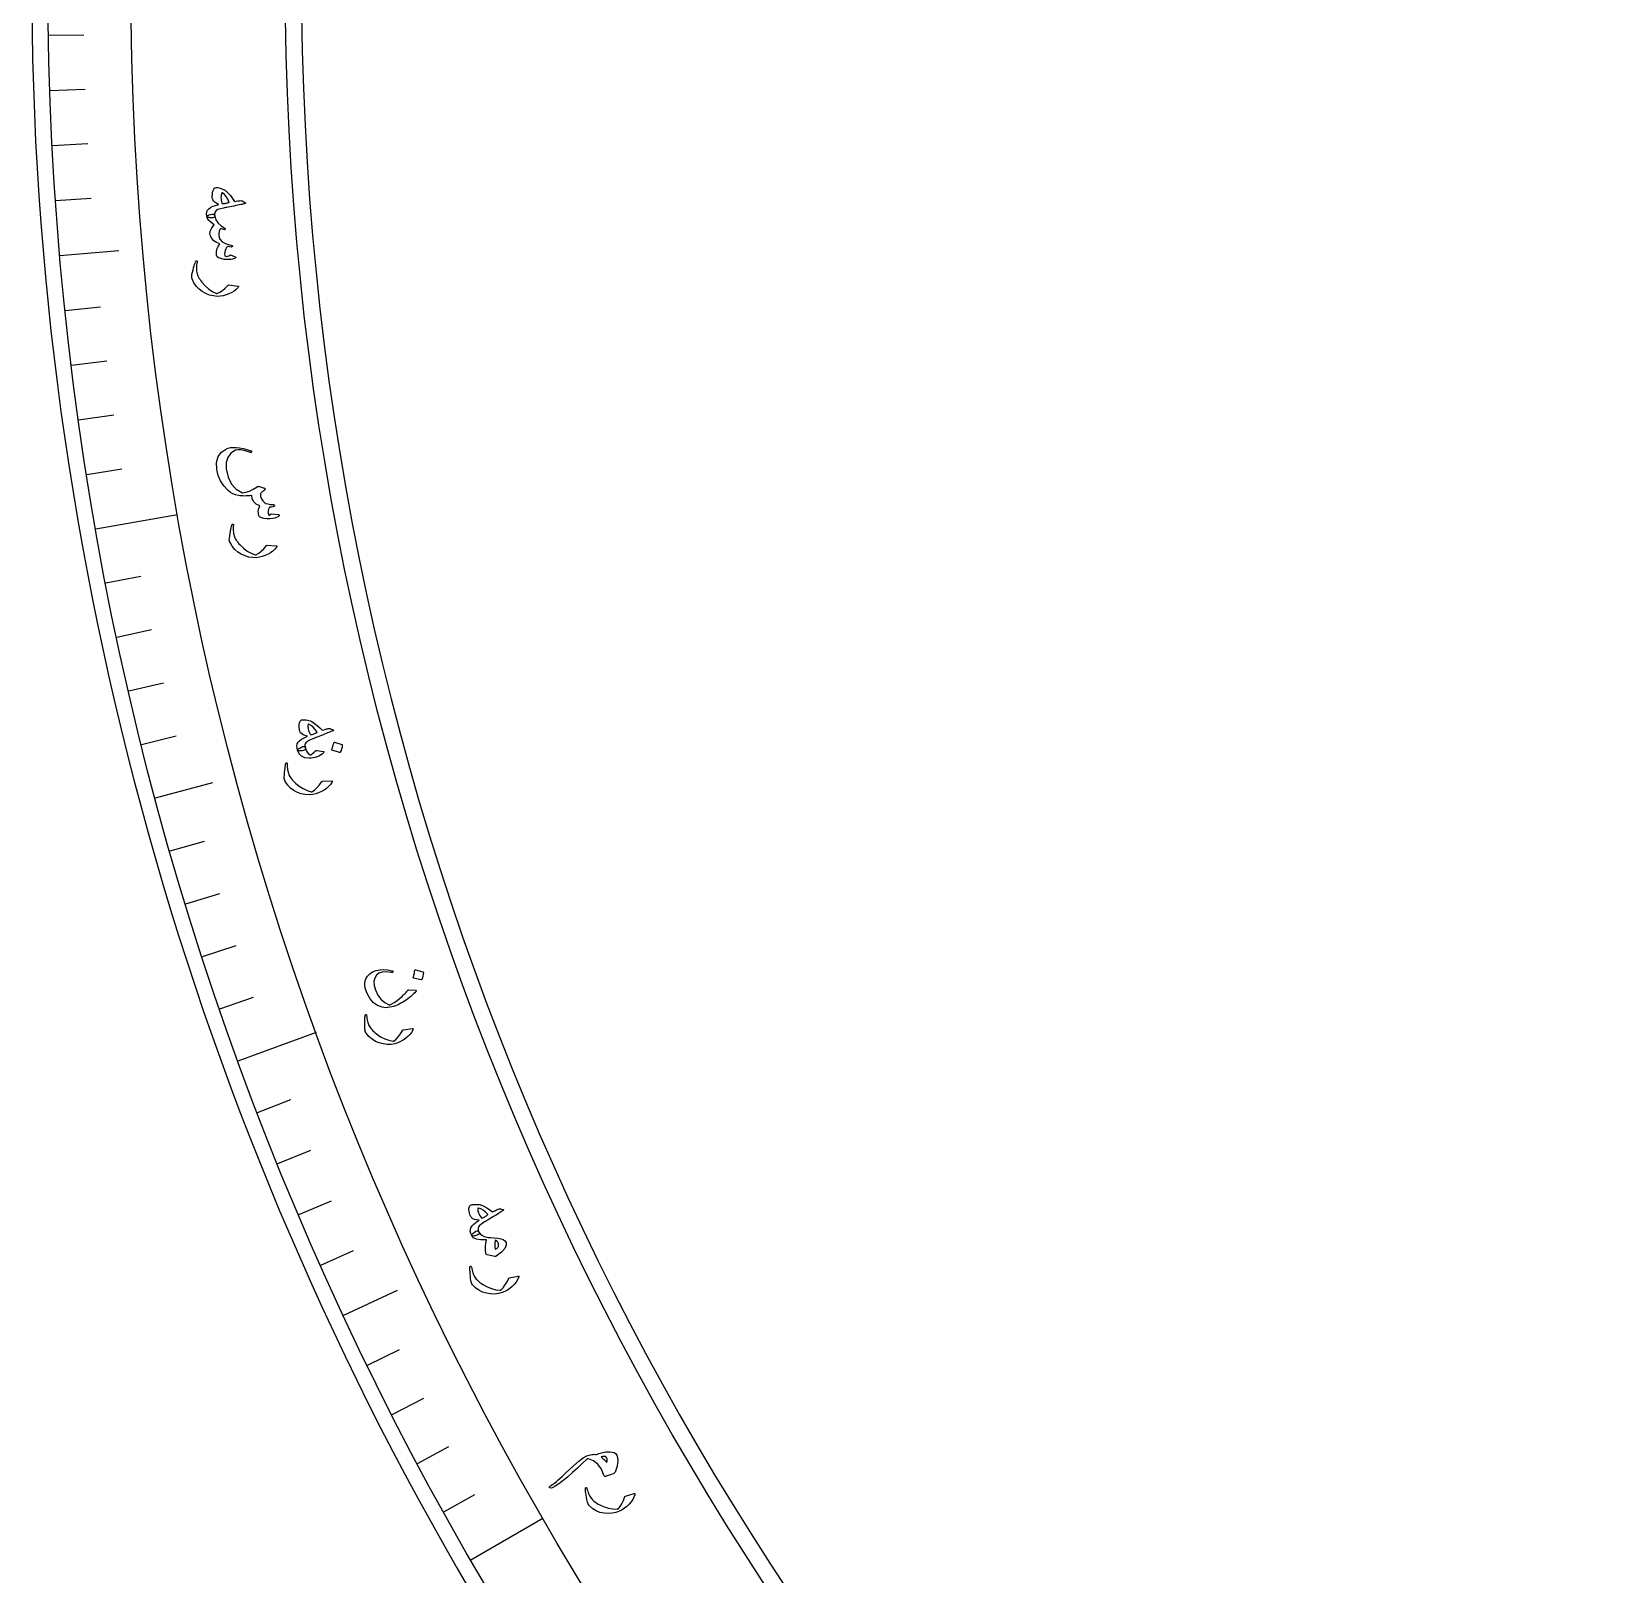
# Model space of a CAD drawing. Header units: millimetres. Extents: x -75 to 75, y -75 to 98.
# Drawn here: x -75 to -37.65, y -37.65 to -1.22 of the extents above; entities that cross this region are included whole.
import ezdxf

# ---------------------------------------------------------------- set-up
doc = ezdxf.new("R2010")
doc.units = ezdxf.units.MM
for name, color, linetype in [('CUT_INNER', 6, 'Continuous'), ('CUT_OUTER', 1, 'Continuous'), ('ENGRAVE', 7, 'Continuous'), ('ENGRAVE_FINE', 8, 'Continuous'), ('TEXT', 5, 'Continuous')]:
    doc.layers.add(name, color=color, linetype=linetype)

msp = doc.modelspace()

# ---------------------------------------------------------------- linework, layer by layer
at = {"layer": 'CUT_INNER'}
msp.add_arc((0.0001, -0.0002), 68.6249, 92.275813, 359.648624, dxfattribs=at)
at = {"layer": 'CUT_OUTER'}
msp.add_arc((0, 0), 75, 178.943758, 5.27344, dxfattribs=at)
at = {"layer": 'ENGRAVE'}
for points in [[(-74.3336, -6.5033), (-72.9364, -6.3811)], [(-73.4839, -12.9572), (-71.5502, -12.6162)], [(-72.075, -19.3124), (-70.7203, -18.9494)], [(-70.1175, -25.5207), (-68.2724, -24.8491)], [(-67.6264, -31.5347), (-66.3553, -30.942)], [(-64.6207, -37.3087), (-62.9202, -36.327)]]:
    msp.add_lwpolyline(points, dxfattribs=at)
for radius in [74.6175, 72.654, 69.0075]:
    msp.add_circle((0, 0), radius, dxfattribs=at)
at = {"layer": 'ENGRAVE_FINE'}
for points in [[(-74.6061, -1.3023), (-73.7648, -1.2876)], [(-74.572, -2.6041), (-73.7311, -2.5747)], [(-74.5152, -3.9052), (-73.6749, -3.8611)], [(-74.4357, -5.2051), (-73.5963, -5.1464)], [(-74.2087, -7.7997), (-73.3718, -7.7117)], [(-74.0613, -9.0936), (-73.2261, -8.991)], [(-73.8913, -10.3847), (-73.058, -10.2676)], [(-73.6988, -11.6727), (-72.8677, -11.5411)], [(-73.2466, -14.2377), (-72.4205, -14.0771)], [(-72.9869, -15.5139), (-72.1638, -15.3389)], [(-72.7051, -16.7853), (-71.8851, -16.596)], [(-72.401, -18.0516), (-71.5845, -17.848)], [(-71.7269, -20.5674), (-70.918, -20.3354)], [(-71.3571, -21.816), (-70.5523, -21.57)], [(-70.9655, -23.0581), (-70.1651, -22.798)], [(-70.5522, -24.2931), (-69.7566, -24.0191)], [(-69.6614, -26.7405), (-68.8758, -26.439)], [(-69.1841, -27.9522), (-68.4039, -27.637)], [(-68.6858, -29.1554), (-67.9112, -28.8266)], [(-68.1665, -30.3497), (-67.3977, -30.0074)], [(-67.0658, -32.7102), (-66.3094, -32.3413)], [(-66.4847, -33.8756), (-65.7349, -33.4936)], [(-65.8833, -35.0308), (-65.1403, -34.6357)], [(-65.2619, -36.1753), (-64.5259, -35.7673)]]:
    msp.add_lwpolyline(points, dxfattribs=at)
at = {"layer": 'TEXT'}
for points in [[(-69.9631, -5.2496), (-69.9492, -5.2608), (-69.9469, -5.2703), (-69.9563, -5.278), (-69.9774, -5.284), (-69.9902, -5.2864), (-70.008, -5.29), (-70.0306, -5.2947), (-70.0582, -5.3006), (-70.0909, -5.3075), (-70.1291, -5.3154), (-70.1727, -5.3242), (-70.2218, -5.3339), (-70.2701, -5.3436), (-70.3133, -5.3522), (-70.3514, -5.3597), (-70.3845, -5.3662), (-70.4124, -5.3717), (-70.435, -5.3761), (-70.4523, -5.3795), (-70.4643, -5.3818), (-70.5397, -5.3983), (-70.5977, -5.4183), (-70.6384, -5.4417), (-70.6617, -5.4686), (-70.6701, -5.4869), (-70.6749, -5.5086), (-70.676, -5.5338), (-70.6733, -5.5623), (-70.6747, -5.5794), (-70.6819, -5.5931), (-70.6949, -5.6032), (-70.7137, -5.6098), (-70.7367, -5.6135), (-70.7602, -5.6146), (-70.7841, -5.613), (-70.8085, -5.6089), (-70.8295, -5.6028), (-70.8453, -5.5954), (-70.856, -5.5869), (-70.8615, -5.5771), (-70.8653, -5.522), (-70.8591, -5.4738), (-70.8428, -5.4325), (-70.8165, -5.3981), (-70.7763, -5.3679), (-70.7224, -5.3414), (-70.6549, -5.3186), (-70.5736, -5.2996), (-70.6259, -5.2737), (-70.6675, -5.2465), (-70.6984, -5.218), (-70.7186, -5.1881), (-70.7269, -5.1632), (-70.7315, -5.1336), (-70.7325, -5.0993), (-70.73, -5.0602), (-70.7237, -5.0188), (-70.7154, -4.9838), (-70.7051, -4.9553), (-70.6927, -4.9332), (-70.6767, -4.9149), (-70.6596, -4.9024), (-70.6413, -4.8956), (-70.6218, -4.8945), (-70.5971, -4.8977), (-70.5696, -4.9041), (-70.5392, -4.9137), (-70.506, -4.9265), (-70.4725, -4.9409), (-70.4457, -4.9538), (-70.4256, -4.9649), (-70.4122, -4.9745), (-70.3563, -5.0288), (-70.3031, -5.0884), (-70.2527, -5.1534), (-70.2049, -5.2237), (-70.1649, -5.218), (-70.1304, -5.2135), (-70.1014, -5.2101), (-70.0777, -5.208), (-70.0578, -5.2077), (-70.0397, -5.2099), (-70.0236, -5.2145), (-70.0094, -5.2217)], [(-70.3314, -5.2478), (-70.363, -5.1741), (-70.3997, -5.1122), (-70.4416, -5.0622), (-70.4886, -5.024), (-70.4948, -5.0217), (-70.5003, -5.0222), (-70.5051, -5.0256), (-70.5091, -5.0318), (-70.5169, -5.0543), (-70.5223, -5.0785), (-70.5254, -5.1044), (-70.5261, -5.1319), (-70.5244, -5.1611), (-70.5203, -5.192), (-70.5139, -5.2245), (-70.5051, -5.2587), (-70.503, -5.2639), (-70.4996, -5.2693), (-70.4949, -5.2749), (-70.4888, -5.2806), (-70.4718, -5.2781), (-70.454, -5.2751), (-70.4354, -5.2717), (-70.4161, -5.2678), (-70.3961, -5.2635), (-70.3753, -5.2587), (-70.3537, -5.2535), (-70.3314, -5.2478)], [(-70.1787, -6.5408), (-70.1751, -6.5451), (-70.1757, -6.5505), (-70.1803, -6.5571), (-70.1891, -6.5649), (-70.2043, -6.5738), (-70.2265, -6.5815), (-70.2556, -6.5881), (-70.2917, -6.5934), (-70.3329, -6.598), (-70.3733, -6.5995), (-70.413, -6.5981), (-70.4518, -6.5937), (-70.5282, -6.5774), (-70.5838, -6.5564), (-70.6188, -6.5309), (-70.6332, -6.5007), (-70.6356, -6.4266), (-70.6226, -6.3566), (-70.5942, -6.2908), (-70.5503, -6.2293), (-70.6309, -6.1968), (-70.6952, -6.1554), (-70.7431, -6.1051), (-70.7746, -6.046), (-70.7859, -5.982), (-70.7751, -5.9154), (-70.7425, -5.8462), (-70.6879, -5.7746), (-70.7609, -5.7261), (-70.8141, -5.677), (-70.8477, -5.6273), (-70.8615, -5.5771), (-70.8566, -5.5664), (-70.8401, -5.5553), (-70.812, -5.5439), (-70.7725, -5.5321), (-70.733, -5.5258), (-70.7033, -5.5288), (-70.6834, -5.541), (-70.6733, -5.5623), (-70.6438, -5.6573), (-70.5945, -5.7385), (-70.5255, -5.8058), (-70.4367, -5.8593), (-70.4319, -5.8621), (-70.4283, -5.8654), (-70.4261, -5.869), (-70.4251, -5.873), (-70.4252, -5.878), (-70.4264, -5.8826), (-70.4287, -5.8867), (-70.432, -5.8904), (-70.4431, -5.8933), (-70.4626, -5.8904), (-70.4904, -5.8815), (-70.5266, -5.8667), (-70.5515, -5.8921), (-70.5682, -5.9298), (-70.5767, -5.9796), (-70.5771, -6.0418), (-70.5544, -6.1172), (-70.4962, -6.1797), (-70.4025, -6.2293), (-70.2733, -6.2658), (-70.2667, -6.2676), (-70.2618, -6.27), (-70.2588, -6.2732), (-70.2575, -6.277), (-70.2575, -6.2829), (-70.2586, -6.2881), (-70.2609, -6.2927), (-70.2642, -6.2965), (-70.2692, -6.2996), (-70.2743, -6.3016), (-70.2795, -6.3026), (-70.2847, -6.3026), (-70.3743, -6.2895), (-70.3938, -6.3159), (-70.4103, -6.347), (-70.4236, -6.3828), (-70.4339, -6.4234), (-70.4394, -6.4625), (-70.4387, -6.4918), (-70.4317, -6.5113), (-70.4186, -6.521), (-70.3997, -6.5228), (-70.3735, -6.5184), (-70.34, -6.5078), (-70.2992, -6.491), (-70.2871, -6.4922), (-70.263, -6.5008), (-70.2268, -6.5171), (-70.1787, -6.5408)], [(-70.124, -7.2269), (-70.1201, -7.2277), (-70.117, -7.2288), (-70.1146, -7.2303), (-70.1129, -7.2321), (-70.1118, -7.2379), (-70.1137, -7.2453), (-70.1185, -7.2543), (-70.1264, -7.265), (-70.1677, -7.3077), (-70.2166, -7.3459), (-70.273, -7.3798), (-70.337, -7.4092), (-70.4066, -7.4342), (-70.4759, -7.4524), (-70.5448, -7.4636), (-70.6134, -7.468), (-70.7054, -7.4589), (-70.7949, -7.4372), (-70.882, -7.4031), (-70.9668, -7.3563), (-71.0452, -7.2979), (-71.1112, -7.2284), (-71.1648, -7.148), (-71.2059, -7.0566), (-71.2138, -7.0318), (-71.2177, -7.0066), (-71.2177, -6.981), (-71.2138, -6.955), (-71.1993, -6.8946), (-71.1857, -6.8401), (-71.1729, -6.7914), (-71.161, -6.7485), (-71.1499, -6.7115), (-71.1397, -6.6807), (-71.1304, -6.6559), (-71.1219, -6.6373), (-71.1191, -6.6333), (-71.1162, -6.6303), (-71.1133, -6.6285), (-71.1102, -6.6276), (-71.1061, -6.6277), (-71.1022, -6.6285), (-71.0985, -6.6301), (-71.095, -6.6326), (-71.0922, -6.6359), (-71.0906, -6.6402), (-71.0902, -6.6453), (-71.0911, -6.6514), (-71.0973, -6.6884), (-71.1019, -6.7237), (-71.105, -6.7573), (-71.1065, -6.7891), (-71.1065, -6.8194), (-71.1048, -6.8485), (-71.1015, -6.8764), (-71.0966, -6.9031), (-71.0898, -6.9295), (-71.0806, -6.9566), (-71.0691, -6.9845), (-71.0553, -7.013), (-71.039, -7.0422), (-71.0202, -7.072), (-70.9988, -7.1025), (-70.9748, -7.1337), (-70.8988, -7.2203), (-70.8184, -7.2926), (-70.7335, -7.3508), (-70.6443, -7.3949), (-70.6372, -7.3976), (-70.6292, -7.3986), (-70.6203, -7.398), (-70.6105, -7.3956), (-70.5543, -7.3675), (-70.4928, -7.3262), (-70.4261, -7.2718), (-70.3541, -7.2042), (-70.3494, -7.2011), (-70.3451, -7.1991), (-70.3413, -7.1981), (-70.3378, -7.1983)], [(-69.1782, -12.6164), (-69.1685, -12.6184), (-69.1612, -12.6218), (-69.1563, -12.6268), (-69.1538, -12.6332), (-69.1533, -12.642), (-69.155, -12.6498), (-69.1591, -12.6568), (-69.1654, -12.6629), (-69.1891, -12.6793), (-69.2195, -12.6935), (-69.2568, -12.7055), (-69.3008, -12.7153), (-69.3741, -12.7241), (-69.4455, -12.7232), (-69.5148, -12.7126), (-69.5823, -12.6923), (-69.5991, -12.6841), (-69.6127, -12.6743), (-69.6232, -12.6629), (-69.6305, -12.6498), (-69.6429, -12.5999), (-69.6438, -12.5439), (-69.6332, -12.4819), (-69.6111, -12.4139), (-69.6921, -12.3743), (-69.7507, -12.3208), (-69.7869, -12.2534), (-69.8007, -12.1722), (-69.8448, -12.1771), (-69.8874, -12.1806), (-69.9285, -12.1826), (-69.9681, -12.1832), (-70.0065, -12.1823), (-70.044, -12.1801), (-70.0804, -12.1764), (-70.116, -12.1714), (-70.1811, -12.1567), (-70.243, -12.1323), (-70.3019, -12.0982), (-70.3575, -12.0543), (-70.4584, -11.9464), (-70.5365, -11.8271), (-70.5917, -11.6966), (-70.6241, -11.5549), (-70.6287, -11.3901), (-70.5925, -11.2537), (-70.5158, -11.1456), (-70.3987, -11.0659), (-70.3544, -11.0507), (-70.3007, -11.0409), (-70.2377, -11.0366), (-70.1653, -11.0378), (-70.0851, -11.0452), (-70.0004, -11.0602), (-69.9114, -11.0827), (-69.8179, -11.1126), (-69.812, -11.1153), (-69.8074, -11.1189), (-69.8043, -11.1236), (-69.8025, -11.1293), (-69.8021, -11.1352), (-69.8029, -11.1405), (-69.8048, -11.1452), (-69.8079, -11.1493), (-69.8128, -11.1525), (-69.8182, -11.1541), (-69.8242, -11.1543), (-69.8306, -11.1529), (-69.9546, -11.1158), (-70.0549, -11.095), (-70.1317, -11.0906), (-70.1848, -11.1027), (-70.2949, -11.1741), (-70.3678, -11.2708), (-70.4033, -11.3928), (-70.4012, -11.5399), (-70.3554, -11.7385), (-70.2764, -11.8998), (-70.1646, -12.0236), (-70.0202, -12.1099), (-69.9373, -12.0951), (-69.8521, -12.0664), (-69.7645, -12.0237), (-69.6745, -11.967), (-69.6655, -11.9603), (-69.6572, -11.9561), (-69.6495, -11.9544), (-69.6424, -11.9552), (-69.6175, -11.9623), (-69.594, -11.9692), (-69.5721, -11.9758), (-69.5516, -11.9821), (-69.5329, -11.9881), (-69.5163, -11.994), (-69.5017, -11.9997), (-69.4891, -12.0053), (-69.4836, -12.0087), (-69.4808, -12.0129), (-69.4809, -12.0178), (-69.4838, -12.0235), (-69.4862, -12.0265), (-69.49, -12.0309), (-69.4951, -12.0366), (-69.5016, -12.0435), (-69.5095, -12.0516), (-69.5189, -12.0604), (-69.5298, -12.0699), (-69.5421, -12.0803), (-69.5656, -12.1011), (-69.5823, -12.1181), (-69.5923, -12.1313), (-69.5954, -12.1406), (-69.5906, -12.1951), (-69.572, -12.2472), (-69.5397, -12.2968), (-69.4936, -12.344), (-69.4659, -12.3591), (-69.4227, -12.3712), (-69.3641, -12.3803), (-69.2901, -12.3863), (-69.283, -12.3869), (-69.2768, -12.3892), (-69.2712, -12.3933), (-69.2665, -12.3991), (-69.2631, -12.4047), (-69.2613, -12.4103), (-69.261, -12.416), (-69.2624, -12.4217), (-69.2739, -12.4318), (-69.2976, -12.4391), (-69.3336, -12.4436), (-69.3818, -12.4452), (-69.3999, -12.4914), (-69.4086, -12.5388), (-69.4081, -12.5875), (-69.3982, -12.6374), (-69.3832, -12.634), (-69.3713, -12.6299), (-69.3625, -12.6249), (-69.3568, -12.6192), (-69.3515, -12.613), (-69.3459, -12.6087), (-69.3399, -12.6066), (-69.3335, -12.6065)], [(-69.2184, -13.3573), (-69.2144, -13.3578), (-69.2112, -13.3586), (-69.2087, -13.3598), (-69.2069, -13.3615), (-69.2053, -13.3672), (-69.2065, -13.3747), (-69.2105, -13.3842), (-69.2174, -13.3955), (-69.2548, -13.4416), (-69.3001, -13.484), (-69.3534, -13.5227), (-69.4146, -13.5576), (-69.4817, -13.5887), (-69.5491, -13.6128), (-69.6168, -13.6301), (-69.6848, -13.6404), (-69.7771, -13.6394), (-69.8682, -13.6258), (-69.958, -13.5994), (-70.0466, -13.5603), (-70.1298, -13.5089), (-70.2016, -13.4455), (-70.2621, -13.3701), (-70.3111, -13.2827), (-70.3211, -13.2587), (-70.3272, -13.2339), (-70.3295, -13.2084), (-70.3278, -13.1822), (-70.3187, -13.1208), (-70.3099, -13.0652), (-70.3015, -13.0156), (-70.2934, -12.9718), (-70.2856, -12.9341), (-70.2781, -12.9024), (-70.271, -12.8769), (-70.2642, -12.8576), (-70.2618, -12.8534), (-70.2592, -12.8502), (-70.2564, -12.8481), (-70.2534, -12.847), (-70.2493, -12.8466), (-70.2454, -12.8471), (-70.2415, -12.8485), (-70.2378, -12.8506), (-70.2347, -12.8537), (-70.2327, -12.8578), (-70.2319, -12.8629), (-70.2323, -12.869), (-70.2352, -12.9064), (-70.2367, -12.942), (-70.2369, -12.9757), (-70.2356, -13.0075), (-70.2328, -13.0377), (-70.2286, -13.0666), (-70.2229, -13.0941), (-70.2157, -13.1202), (-70.2065, -13.1459), (-70.195, -13.1721), (-70.1811, -13.1988), (-70.1649, -13.226), (-70.1461, -13.2537), (-70.1247, -13.2818), (-70.1007, -13.3103), (-70.074, -13.3392), (-69.9908, -13.4187), (-69.9043, -13.4838), (-69.8147, -13.5343), (-69.7219, -13.5704), (-69.7146, -13.5725), (-69.7065, -13.5728), (-69.6977, -13.5713), (-69.6882, -13.5681), (-69.6346, -13.5352), (-69.577, -13.4886), (-69.5154, -13.4285), (-69.4496, -13.3549), (-69.4452, -13.3514), (-69.4411, -13.349), (-69.4373, -13.3478), (-69.4339, -13.3476)], [(-67.8905, -17.6998), (-67.8747, -17.7083), (-67.8707, -17.7172), (-67.8786, -17.7266), (-67.8983, -17.7363), (-67.9105, -17.7409), (-67.9273, -17.7476), (-67.9488, -17.7563), (-67.9748, -17.767), (-68.0058, -17.7797), (-68.0419, -17.7943), (-68.0833, -17.8108), (-68.1298, -17.8292), (-68.1756, -17.8473), (-68.2165, -17.8635), (-68.2527, -17.8777), (-68.2841, -17.8901), (-68.3106, -17.9005), (-68.332, -17.9089), (-68.3485, -17.9153), (-68.3598, -17.9197), (-68.431, -17.9495), (-68.4845, -17.9795), (-68.5204, -18.0098), (-68.5385, -18.0404), (-68.5435, -18.06), (-68.5443, -18.0822), (-68.5408, -18.1071), (-68.5331, -18.1347), (-68.5314, -18.1518), (-68.5361, -18.1665), (-68.5471, -18.1788), (-68.5644, -18.1887), (-68.5863, -18.1965), (-68.6092, -18.2017), (-68.633, -18.2045), (-68.6578, -18.2048), (-68.6795, -18.2025), (-68.6964, -18.1981), (-68.7085, -18.1916), (-68.7156, -18.183), (-68.7292, -18.1295), (-68.7317, -18.0809), (-68.7231, -18.0374), (-68.7034, -17.9988), (-68.6693, -17.9619), (-68.621, -17.9261), (-68.5586, -17.8917), (-68.4821, -17.8584), (-68.5382, -17.8423), (-68.584, -17.823), (-68.6195, -17.8005), (-68.6447, -17.7747), (-68.6573, -17.7517), (-68.6672, -17.7234), (-68.6743, -17.6898), (-68.6788, -17.6509), (-68.6801, -17.609), (-68.6782, -17.5731), (-68.6731, -17.5432), (-68.6649, -17.5192), (-68.6525, -17.4984), (-68.6379, -17.4831), (-68.6211, -17.4731), (-68.6021, -17.4685), (-68.5772, -17.4672), (-68.549, -17.4686), (-68.5174, -17.4726), (-68.4824, -17.4792), (-68.4469, -17.4874), (-68.4183, -17.4952), (-68.3965, -17.5027), (-68.3816, -17.5096), (-68.3168, -17.553), (-68.2538, -17.6022), (-68.1925, -17.657), (-68.1329, -17.7177), (-68.0947, -17.7049), (-68.0615, -17.6943), (-68.0335, -17.6858), (-68.0107, -17.6794), (-67.9911, -17.6755), (-67.9729, -17.6745), (-67.9562, -17.6762), (-67.941, -17.6807)], [(-68.2531, -17.7641), (-68.2974, -17.6972), (-68.3446, -17.6429), (-68.3947, -17.6012), (-68.4478, -17.5721), (-68.4544, -17.5709), (-68.4597, -17.5724), (-68.4637, -17.5766), (-68.4666, -17.5834), (-68.4702, -17.6069), (-68.4712, -17.6317), (-68.4696, -17.6577), (-68.4654, -17.6849), (-68.4585, -17.7133), (-68.449, -17.743), (-68.4368, -17.7738), (-68.4221, -17.8059), (-68.4191, -17.8106), (-68.4147, -17.8153), (-68.4091, -17.82), (-68.4021, -17.8245), (-68.3857, -17.819), (-68.3688, -17.8129), (-68.3512, -17.8062), (-68.3329, -17.7989), (-68.3139, -17.791), (-68.2943, -17.7826), (-68.274, -17.7736), (-68.2531, -17.7641)], [(-68.2555, -18.1914), (-68.1147, -18.2145), (-68.0987, -18.2191), (-68.0914, -18.2266), (-68.0928, -18.237), (-68.1029, -18.2503), (-68.1364, -18.2788), (-68.1725, -18.3036), (-68.2114, -18.3249), (-68.253, -18.3426), (-68.2976, -18.3566), (-68.3456, -18.3669), (-68.3968, -18.3735), (-68.4514, -18.3763), (-68.5473, -18.366), (-68.6233, -18.3303), (-68.6794, -18.2693), (-68.7156, -18.183), (-68.7119, -18.171), (-68.6953, -18.1553), (-68.6658, -18.1359), (-68.6235, -18.1129), (-68.6001, -18.1033), (-68.5801, -18.0987), (-68.5633, -18.099), (-68.5498, -18.1043), (-68.5438, -18.1098), (-68.539, -18.1167), (-68.5354, -18.125), (-68.5331, -18.1347), (-68.5164, -18.1906), (-68.492, -18.2364), (-68.4599, -18.2724), (-68.4201, -18.2983), (-68.4173, -18.2992), (-68.414, -18.2989), (-68.4102, -18.2973), (-68.406, -18.2945), (-68.3795, -18.2789), (-68.3535, -18.2593), (-68.328, -18.2358), (-68.303, -18.2084), (-68.2933, -18.199), (-68.2822, -18.193), (-68.2695, -18.1905), (-68.2555, -18.1914)], [(-67.669, -18.0544), (-67.6658, -18.0562), (-67.6633, -18.0593), (-67.6616, -18.0637), (-67.6606, -18.0694), (-67.6661, -18.1127), (-67.6758, -18.1547), (-67.6896, -18.1954), (-67.7075, -18.2348), (-67.7107, -18.239), (-67.7144, -18.2415), (-67.7185, -18.2422), (-67.7231, -18.2412), (-67.9025, -18.1879), (-67.9071, -18.1854), (-67.9092, -18.1811), (-67.9088, -18.1751), (-67.9059, -18.1672), (-67.9033, -18.1605), (-67.8996, -18.1499), (-67.8948, -18.1356), (-67.8888, -18.1174), (-67.8817, -18.0951), (-67.8736, -18.0685), (-67.8644, -18.0377), (-67.8542, -18.0025), (-67.8523, -17.9977), (-67.8498, -17.9948), (-67.8467, -17.994), (-67.8431, -17.9952)], [(-67.9109, -18.9135), (-67.9069, -18.9136), (-67.9036, -18.9141), (-67.901, -18.9152), (-67.8991, -18.9167), (-67.897, -18.9222), (-67.8976, -18.9298), (-67.9009, -18.9396), (-67.9068, -18.9514), (-67.9404, -19.0004), (-67.9821, -19.0464), (-68.032, -19.0892), (-68.0902, -19.129), (-68.1546, -19.1653), (-68.2198, -19.1949), (-68.2859, -19.2176), (-68.3528, -19.2334), (-68.4449, -19.2399), (-68.5368, -19.2336), (-68.6285, -19.2146), (-68.7199, -19.1827), (-68.807, -19.1383), (-68.8837, -19.0809), (-68.9501, -19.0107), (-69.006, -18.9275), (-69.0179, -18.9044), (-69.026, -18.8802), (-69.0303, -18.8549), (-69.0308, -18.8287), (-69.0267, -18.7667), (-69.0225, -18.7106), (-69.018, -18.6605), (-69.0135, -18.6162), (-69.0088, -18.5779), (-69.0039, -18.5458), (-68.9989, -18.5198), (-68.9937, -18.5), (-68.9916, -18.4956), (-68.9893, -18.4922), (-68.9866, -18.4899), (-68.9837, -18.4885), (-68.9797, -18.4879), (-68.9757, -18.488), (-68.9718, -18.489), (-68.9679, -18.4909), (-68.9646, -18.4937), (-68.9623, -18.4976), (-68.9611, -18.5026), (-68.9609, -18.5087), (-68.9608, -18.5463), (-68.9595, -18.5818), (-68.9569, -18.6154), (-68.953, -18.6471), (-68.9478, -18.6769), (-68.9413, -18.7054), (-68.9334, -18.7323), (-68.9241, -18.7578), (-68.9129, -18.7827), (-68.8993, -18.8079), (-68.8833, -18.8334), (-68.8649, -18.8592), (-68.8439, -18.8852), (-68.8203, -18.9115), (-68.7941, -18.9379), (-68.7652, -18.9646), (-68.6757, -19.0372), (-68.5843, -19.095), (-68.4909, -19.1381), (-68.3955, -19.1666), (-68.388, -19.168), (-68.38, -19.1677), (-68.3713, -19.1655), (-68.3621, -19.1616), (-68.3113, -19.1244), (-68.2577, -19.0734), (-68.2011, -19.0085), (-68.1415, -18.9298), (-68.1374, -18.9259), (-68.1335, -18.9232), (-68.1299, -18.9216), (-68.1264, -18.9212)], [(-65.921, -23.8881), (-65.9483, -23.9166), (-65.9773, -23.9451), (-66.008, -23.9736), (-66.0402, -24.0023), (-66.0745, -24.0308), (-66.1111, -24.0591), (-66.15, -24.0872), (-66.1912, -24.115), (-66.2328, -24.1411), (-66.2748, -24.1649), (-66.3173, -24.1864), (-66.3602, -24.2056), (-66.4037, -24.2224), (-66.4478, -24.237), (-66.4927, -24.2493), (-66.5382, -24.2593), (-66.5873, -24.2663), (-66.6342, -24.2685), (-66.6789, -24.2661), (-66.7214, -24.2588), (-66.8264, -24.2197), (-66.9202, -24.152), (-67.0027, -24.0556), (-67.0738, -23.9305), (-67.1105, -23.8348), (-67.1278, -23.7456), (-67.1256, -23.6631), (-67.1041, -23.5873), (-67.065, -23.5222), (-67.0114, -23.4681), (-66.9435, -23.425), (-66.8611, -23.3927), (-66.7688, -23.373), (-66.6756, -23.3672), (-66.5814, -23.3751), (-66.4863, -23.3967), (-66.4746, -23.4013), (-66.467, -23.4071), (-66.4635, -23.414), (-66.464, -23.4221), (-66.4679, -23.4308), (-66.4759, -23.4357), (-66.488, -23.4368), (-66.5043, -23.4341), (-66.6195, -23.4197), (-66.7165, -23.4265), (-66.7951, -23.4547), (-66.8553, -23.5043), (-66.8945, -23.57), (-66.911, -23.6494), (-66.9048, -23.7423), (-66.8758, -23.8487), (-66.8188, -23.9694), (-66.7461, -24.069), (-66.6577, -24.1474), (-66.5537, -24.2046), (-66.5505, -24.2053), (-66.5462, -24.2052), (-66.5409, -24.2041), (-66.5345, -24.202), (-66.4861, -24.1812), (-66.4324, -24.1498), (-66.3733, -24.1079), (-66.3088, -24.0554), (-66.2769, -24.0274), (-66.2474, -24.0008), (-66.2203, -23.9758), (-66.1957, -23.9521), (-66.1735, -23.9298), (-66.1542, -23.9088), (-66.1375, -23.889), (-66.1236, -23.8706), (-66.1162, -23.8615), (-66.1086, -23.8552), (-66.1008, -23.8515), (-66.0929, -23.8506), (-65.9257, -23.8566), (-65.9152, -23.8591), (-65.9109, -23.8651), (-65.9129, -23.8748), (-65.921, -23.8881)], [(-65.7547, -23.4203), (-65.7514, -23.4219), (-65.7487, -23.4248), (-65.7466, -23.429), (-65.7452, -23.4345), (-65.7473, -23.478), (-65.7535, -23.5205), (-65.764, -23.5621), (-65.7786, -23.6027), (-65.7815, -23.6072), (-65.785, -23.61), (-65.789, -23.611), (-65.7937, -23.6103), (-65.9767, -23.5722), (-65.9815, -23.5701), (-65.984, -23.566), (-65.984, -23.5599), (-65.9817, -23.5519), (-65.9797, -23.545), (-65.9769, -23.5342), (-65.9732, -23.5195), (-65.9687, -23.5009), (-65.9635, -23.4783), (-65.9575, -23.4512), (-65.9509, -23.4198), (-65.9435, -23.384), (-65.9419, -23.379), (-65.9397, -23.376), (-65.9367, -23.3749), (-65.933, -23.3759)], [(-66.0029, -24.7632), (-65.999, -24.763), (-65.9956, -24.7633), (-65.9929, -24.7641), (-65.9909, -24.7654), (-65.9883, -24.7708), (-65.9883, -24.7784), (-65.9907, -24.7884), (-65.9956, -24.8007), (-66.0247, -24.8525), (-66.0623, -24.9019), (-66.1083, -24.9489), (-66.1628, -24.9936), (-66.2237, -25.0354), (-66.2862, -25.0705), (-66.35, -25.0989), (-66.4153, -25.1205), (-66.5065, -25.135), (-66.5986, -25.1368), (-66.6916, -25.1258), (-66.7854, -25.102), (-66.876, -25.0654), (-66.9575, -25.0149), (-67.0297, -24.9507), (-67.0926, -24.8727), (-67.1065, -24.8507), (-67.1167, -24.8273), (-67.1232, -24.8026), (-67.126, -24.7764), (-67.1273, -24.7143), (-67.128, -24.6581), (-67.1279, -24.6078), (-67.1273, -24.5632), (-67.1259, -24.5247), (-67.1239, -24.4923), (-67.1211, -24.466), (-67.1177, -24.4458), (-67.116, -24.4412), (-67.114, -24.4376), (-67.1115, -24.4351), (-67.1088, -24.4335), (-67.1048, -24.4325), (-67.1008, -24.4323), (-67.0968, -24.4329), (-67.0928, -24.4344), (-67.0892, -24.4369), (-67.0866, -24.4406), (-67.085, -24.4455), (-67.0843, -24.4516), (-67.0809, -24.489), (-67.0765, -24.5243), (-67.0709, -24.5576), (-67.0643, -24.5887), (-67.0566, -24.6181), (-67.0476, -24.6458), (-67.0373, -24.672), (-67.0258, -24.6965), (-67.0125, -24.7203), (-66.9968, -24.7443), (-66.9786, -24.7683), (-66.958, -24.7923), (-66.9349, -24.8165), (-66.9091, -24.8406), (-66.8806, -24.8646), (-66.8495, -24.8887), (-66.7541, -24.9532), (-66.658, -25.0028), (-66.5611, -25.0376), (-66.4637, -25.0577), (-66.4561, -25.0585), (-66.4481, -25.0574), (-66.4396, -25.0545), (-66.4308, -25.0498), (-66.3835, -25.0083), (-66.3345, -24.9528), (-66.2838, -24.8832), (-66.2312, -24.7996), (-66.2275, -24.7954), (-66.2239, -24.7924), (-66.2204, -24.7905), (-66.217, -24.7898)], [(-63.8715, -29.0315), (-63.8545, -29.0372), (-63.8491, -29.0453), (-63.8553, -29.0558), (-63.873, -29.0688), (-63.8842, -29.0755), (-63.8997, -29.0849), (-63.9193, -29.0971), (-63.9431, -29.1122), (-63.9715, -29.1299), (-64.0046, -29.1505), (-64.0426, -29.1738), (-64.0853, -29.1998), (-64.1273, -29.2255), (-64.1649, -29.2484), (-64.1981, -29.2687), (-64.2269, -29.2862), (-64.2512, -29.301), (-64.2709, -29.3129), (-64.286, -29.322), (-64.2964, -29.3283), (-64.3615, -29.3698), (-64.4091, -29.4086), (-64.4392, -29.4446), (-64.4519, -29.4778), (-64.4535, -29.4979), (-64.4504, -29.5199), (-64.4428, -29.5439), (-64.4305, -29.5698), (-64.4259, -29.5863), (-64.428, -29.6016), (-64.4367, -29.6156), (-64.4521, -29.6283), (-64.4724, -29.6397), (-64.494, -29.6488), (-64.517, -29.6556), (-64.5413, -29.6601), (-64.5632, -29.6616), (-64.5806, -29.6601), (-64.5935, -29.6558), (-64.602, -29.6485), (-64.6246, -29.5981), (-64.6353, -29.5507), (-64.6343, -29.5063), (-64.6214, -29.465), (-64.5941, -29.4227), (-64.5527, -29.3793), (-64.4971, -29.3346), (-64.4274, -29.2888), (-64.4854, -29.2825), (-64.5338, -29.2713), (-64.5726, -29.2552), (-64.6019, -29.2341), (-64.6182, -29.2136), (-64.6328, -29.1874), (-64.6456, -29.1555), (-64.6566, -29.1179), (-64.665, -29.0769), (-64.6693, -29.0412), (-64.6694, -29.0108), (-64.6654, -28.9858), (-64.6567, -28.9632), (-64.6449, -28.9456), (-64.6301, -28.9329), (-64.6121, -28.9251), (-64.5879, -28.9196), (-64.5599, -28.9161), (-64.5281, -28.9146), (-64.4925, -28.9152), (-64.4561, -28.9173), (-64.4265, -28.9201), (-64.4038, -28.9237), (-64.3879, -28.928), (-64.3167, -28.9597), (-64.2462, -28.9973), (-64.1764, -29.041), (-64.1073, -29.0905), (-64.0718, -29.0714), (-64.041, -29.0552), (-64.0149, -29.0421), (-63.9934, -29.0319), (-63.9748, -29.0248), (-63.9571, -29.0206), (-63.9403, -29.0195), (-63.9245, -29.0213)], [(-64.2178, -29.1567), (-64.2729, -29.0984), (-64.3287, -29.053), (-64.3852, -29.0204), (-64.4425, -29.0008), (-64.4491, -29.0008), (-64.4541, -29.0032), (-64.4574, -29.008), (-64.4591, -29.0152), (-64.4586, -29.039), (-64.4554, -29.0636), (-64.4493, -29.0889), (-64.4405, -29.115), (-64.4289, -29.1418), (-64.4145, -29.1694), (-64.3972, -29.1977), (-64.3772, -29.2268), (-64.3734, -29.231), (-64.3684, -29.2349), (-64.362, -29.2384), (-64.3543, -29.2417), (-64.3392, -29.2335), (-64.3235, -29.2246), (-64.3073, -29.215), (-64.2905, -29.2047), (-64.2732, -29.1937), (-64.2553, -29.1821), (-64.2368, -29.1697), (-64.2178, -29.1567)], [(-63.7912, -29.812), (-63.7846, -29.8812), (-63.8212, -29.9582), (-63.9009, -30.0433), (-64.0238, -30.1363), (-64.0331, -30.142), (-64.042, -30.1454), (-64.0506, -30.1467), (-64.0587, -30.1457), (-64.2389, -30.1026), (-64.2502, -30.099), (-64.2591, -30.0928), (-64.2654, -30.084), (-64.2691, -30.0726), (-64.2782, -29.99), (-64.2785, -29.9086), (-64.2701, -29.8284), (-64.2529, -29.7495), (-64.3838, -29.7529), (-64.4857, -29.7371), (-64.5584, -29.7023), (-64.602, -29.6485), (-64.6027, -29.6405), (-64.5984, -29.63), (-64.5893, -29.617), (-64.5752, -29.6014), (-64.5371, -29.5699), (-64.5042, -29.5498), (-64.4765, -29.541), (-64.454, -29.5436), (-64.447, -29.5479), (-64.4407, -29.5537), (-64.4352, -29.561), (-64.4305, -29.5698), (-64.4031, -29.6099), (-64.3633, -29.6431), (-64.3111, -29.6693), (-64.2464, -29.6886), (-64.2115, -29.6941), (-64.1555, -29.7004), (-64.0782, -29.7075), (-63.9798, -29.7153), (-63.9122, -29.7257), (-63.8582, -29.7453), (-63.8179, -29.7741), (-63.7912, -29.812)], [(-64.0412, -29.7623), (-64.0543, -29.8118), (-64.06, -29.8636), (-64.0582, -29.9177), (-64.0489, -29.9741), (-64.0127, -29.9539), (-63.9869, -29.9295), (-63.9715, -29.901), (-63.9663, -29.8684), (-63.971, -29.8358), (-63.985, -29.8072), (-64.0084, -29.7827), (-64.0412, -29.7623)], [(-63.5048, -30.6063), (-63.5008, -30.6058), (-63.4975, -30.6057), (-63.4948, -30.6063), (-63.4926, -30.6074), (-63.4896, -30.6125), (-63.4888, -30.6201), (-63.4903, -30.6303), (-63.4941, -30.643), (-63.5184, -30.6972), (-63.5514, -30.7497), (-63.593, -30.8007), (-63.6432, -30.8501), (-63.7002, -30.8973), (-63.7592, -30.9379), (-63.8202, -30.9719), (-63.8833, -30.9993), (-63.9728, -31.0219), (-64.0644, -31.032), (-64.158, -31.0294), (-64.2535, -31.0142), (-64.3471, -30.9859), (-64.4328, -30.9429), (-64.5105, -30.8855), (-64.5802, -30.8135), (-64.596, -30.7928), (-64.6083, -30.7705), (-64.617, -30.7464), (-64.6221, -30.7206), (-64.629, -30.6589), (-64.6347, -30.603), (-64.6392, -30.5528), (-64.6426, -30.5084), (-64.6447, -30.4699), (-64.6456, -30.4374), (-64.6452, -30.411), (-64.6436, -30.3905), (-64.6423, -30.3858), (-64.6406, -30.3821), (-64.6384, -30.3793), (-64.6358, -30.3775), (-64.632, -30.3761), (-64.628, -30.3756), (-64.624, -30.3759), (-64.6198, -30.377), (-64.6161, -30.3792), (-64.6131, -30.3826), (-64.611, -30.3874), (-64.6098, -30.3934), (-64.6031, -30.4303), (-64.5955, -30.4651), (-64.587, -30.4977), (-64.5776, -30.5281), (-64.5672, -30.5566), (-64.5557, -30.5835), (-64.5432, -30.6086), (-64.5295, -30.632), (-64.5141, -30.6545), (-64.4963, -30.6769), (-64.476, -30.6992), (-64.4534, -30.7213), (-64.4282, -30.7433), (-64.4003, -30.7649), (-64.3698, -30.7864), (-64.3366, -30.8075), (-64.2358, -30.8632), (-64.1356, -30.9039), (-64.036, -30.9299), (-63.9371, -30.9411), (-63.9295, -30.9412), (-63.9216, -30.9394), (-63.9135, -30.9358), (-63.9051, -30.9302), (-63.8617, -30.8847), (-63.8179, -30.825), (-63.7737, -30.7511), (-63.7289, -30.6631), (-63.7255, -30.6586), (-63.7222, -30.6552), (-63.7189, -30.6531), (-63.7156, -30.652)], [(-61.6638, -34.8215), (-61.6318, -34.81), (-61.5995, -34.7994), (-61.5668, -34.7896), (-61.5338, -34.7807), (-61.5006, -34.773), (-61.4673, -34.7668), (-61.4338, -34.7622), (-61.4002, -34.7592), (-61.3365, -34.7586), (-61.283, -34.765), (-61.2397, -34.7783), (-61.2067, -34.7985), (-61.1732, -34.839), (-61.1543, -34.8937), (-61.1497, -34.9627), (-61.1596, -35.046), (-61.1642, -35.0701), (-61.1696, -35.094), (-61.1756, -35.1177), (-61.1824, -35.1411), (-61.1898, -35.1646), (-61.1978, -35.188), (-61.2063, -35.2115), (-61.2155, -35.2351), (-61.2213, -35.2478), (-61.2282, -35.2581), (-61.2362, -35.2661), (-61.2453, -35.2716), (-61.2859, -35.2868), (-61.3223, -35.3002), (-61.3545, -35.3117), (-61.3824, -35.3215), (-61.4057, -35.3292), (-61.4239, -35.335), (-61.4371, -35.3388), (-61.4452, -35.3406), (-61.4567, -35.3401), (-61.4659, -35.3361), (-61.4729, -35.3288), (-61.4775, -35.318), (-61.5387, -35.1653), (-61.6205, -35.0489), (-61.723, -34.9687), (-61.8464, -34.9247), (-61.859, -34.9237), (-61.8701, -34.9253), (-61.8798, -34.9295), (-61.8881, -34.9361), (-61.9929, -35.038), (-62.1033, -35.1415), (-62.2195, -35.2465), (-62.3414, -35.3532), (-62.5088, -35.4907), (-62.6349, -35.5798), (-62.7198, -35.6203), (-62.7636, -35.6123), (-62.767, -35.6008), (-62.7629, -35.5879), (-62.7512, -35.5734), (-62.732, -35.5574), (-62.6898, -35.5275), (-62.6468, -35.495), (-62.6028, -35.4598), (-62.558, -35.422), (-62.5122, -35.3818), (-62.4654, -35.3396), (-62.4177, -35.2954), (-62.369, -35.2491), (-62.2055, -35.0941), (-62.0724, -34.9776), (-61.9698, -34.8994), (-61.8977, -34.8592), (-61.8614, -34.8456), (-61.827, -34.8348), (-61.7944, -34.8266), (-61.7638, -34.8213), (-61.7354, -34.8183), (-61.7092, -34.8173), (-61.6853, -34.8184), (-61.6638, -34.8215)], [(-61.5424, -34.8783), (-61.5258, -34.8913), (-61.5093, -34.9054), (-61.4928, -34.9208), (-61.4764, -34.9374), (-61.46, -34.9551), (-61.4439, -34.9738), (-61.4279, -34.9935), (-61.4121, -35.0143), (-61.406, -34.969), (-61.4059, -34.9329), (-61.4118, -34.9059), (-61.4236, -34.8881), (-61.4469, -34.8721), (-61.4745, -34.8652), (-61.5064, -34.8673), (-61.5424, -34.8783)], [(-60.7638, -35.7402), (-60.76, -35.7393), (-60.7566, -35.739), (-60.7538, -35.7393), (-60.7516, -35.7403), (-60.7482, -35.7451), (-60.7468, -35.7526), (-60.7474, -35.7629), (-60.7502, -35.7758), (-60.77, -35.8318), (-60.7985, -35.887), (-60.8357, -35.9412), (-60.8817, -35.9946), (-60.9346, -36.0463), (-60.99, -36.0916), (-61.048, -36.1305), (-61.1086, -36.163), (-61.196, -36.193), (-61.2864, -36.2105), (-61.3799, -36.2157), (-61.4764, -36.2084), (-61.572, -36.1879), (-61.6609, -36.1522), (-61.7431, -36.1014), (-61.8185, -36.0354), (-61.836, -36.0161), (-61.85, -35.9948), (-61.8607, -35.9715), (-61.8679, -35.9462), (-61.8799, -35.8853), (-61.8902, -35.83), (-61.8988, -35.7804), (-61.9058, -35.7364), (-61.9111, -35.6983), (-61.9147, -35.666), (-61.9165, -35.6396), (-61.9166, -35.6191), (-61.9157, -35.6143), (-61.9143, -35.6104), (-61.9124, -35.6075), (-61.9099, -35.6054), (-61.9062, -35.6038), (-61.9023, -35.6029), (-61.8982, -35.6029), (-61.894, -35.6036), (-61.8901, -35.6055), (-61.8869, -35.6087), (-61.8844, -35.6132), (-61.8827, -35.6191), (-61.8729, -35.6554), (-61.8624, -35.6894), (-61.8513, -35.7212), (-61.8394, -35.7507), (-61.8267, -35.7783), (-61.8131, -35.8041), (-61.7985, -35.8281), (-61.783, -35.8503), (-61.7658, -35.8715), (-61.7461, -35.8923), (-61.7241, -35.9128), (-61.6997, -35.933), (-61.6728, -35.9528), (-61.6432, -35.9721), (-61.611, -35.991), (-61.5762, -36.0093), (-61.4712, -36.0564), (-61.3679, -36.0888), (-61.2666, -36.1064), (-61.1671, -36.1094), (-61.1595, -36.1089), (-61.1518, -36.1065), (-61.144, -36.1022), (-61.1361, -36.096), (-61.0966, -36.047), (-61.0579, -35.9839), (-61.0199, -35.9066), (-60.9825, -35.8153), (-60.9795, -35.8105), (-60.9765, -35.8069), (-60.9733, -35.8044), (-60.9701, -35.8031)]]:
    msp.add_lwpolyline(points, close=True, dxfattribs=at)

doc.saveas('drawing.dxf')
